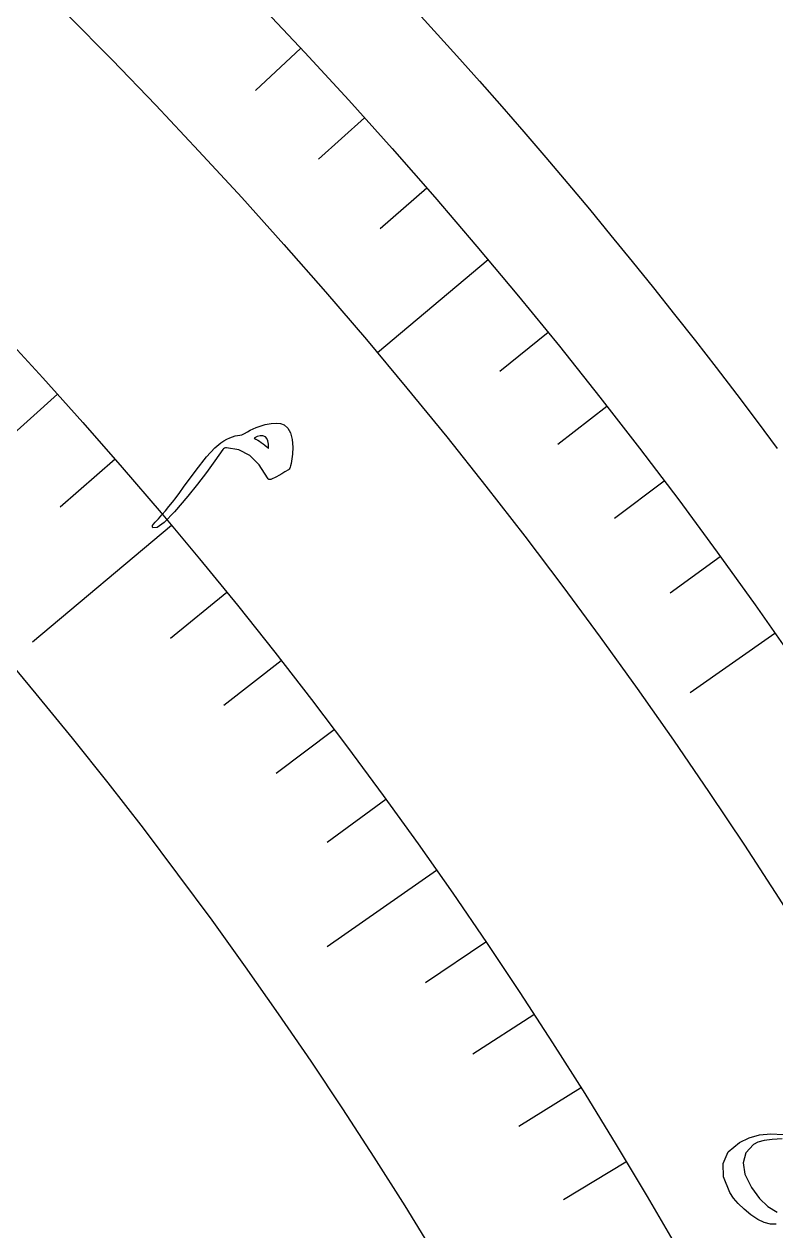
# Model space of a CAD drawing. Header units: millimetres. Extents: x -78 to 78, y -78 to 100.
# Drawn here: x 51.65 to 62.23, y 35.16 to 52.14 of the extents above; entities that cross this region are included whole.
import ezdxf

# ---------------------------------------------------------------- set-up
doc = ezdxf.new("R2010")
doc.units = ezdxf.units.MM
for name, color, linetype in [('CUT_OUTER', 1, 'Continuous'), ('ENGRAVE', 7, 'Continuous'), ('ENGRAVE_FINE', 8, 'Continuous'), ('TEXT', 5, 'Continuous')]:
    doc.layers.add(name, color=color, linetype=linetype)

msp = doc.modelspace()

# ---------------------------------------------------------------- linework, layer by layer
at = {"layer": 'CUT_OUTER'}
msp.add_lwpolyline([(57.1033, 52.3972), (57.4237, 52.0458), (57.742, 51.6925), (58.0581, 51.3372), (58.372, 50.98), (58.6837, 50.6209), (58.9932, 50.2599), (59.3005, 49.8969), (59.6055, 49.5321), (59.9083, 49.1655), (60.2089, 48.797), (60.5071, 48.4266), (60.8031, 48.0544), (61.0968, 47.6804), (61.3883, 47.3047), (61.6774, 46.9271), (61.9641, 46.5478), (62.2486, 46.1667)], dxfattribs=at)
at = {"layer": 'ENGRAVE'}
for points in [[(58.1811, 48.8197), (56.6227, 47.512)], [(53.7284, 45.0835), (51.7693, 43.4396)], [(62.2146, 43.5631), (61.0243, 42.7297)], [(57.4533, 40.2292), (55.917, 39.1535)]]:
    msp.add_lwpolyline(points, dxfattribs=at)
for radius in [75.95, 75.95, 73.9156, 70.1375, 70.1375, 67.1538, 61.6125, 61.6125, 56.575, 56.575]:
    msp.add_circle((0, 0), radius, dxfattribs=at)
at = {"layer": 'ENGRAVE_FINE'}
for points in [[(55.5463, 51.7978), (54.9087, 51.2032)], [(56.4418, 50.8205), (55.7939, 50.2371)], [(57.3202, 49.8277), (56.6622, 49.2557)], [(59.0242, 47.7969), (58.3467, 47.2482)], [(52.1223, 46.9311), (51.3621, 46.2466)], [(59.8494, 46.7595), (59.1624, 46.2227)], [(52.9334, 46.0143), (52.1614, 45.3432)], [(60.6564, 45.7079), (59.9601, 45.1831)], [(61.4448, 44.6423), (60.7395, 44.1298)], [(54.5071, 44.139), (53.7121, 43.4952)], [(55.2691, 43.181), (54.463, 42.5511)], [(56.0143, 42.2098), (55.1973, 41.5941)], [(56.7424, 41.2258), (55.9148, 40.6245)], [(58.1466, 39.2204), (57.2985, 38.6483)], [(58.8223, 38.1996), (57.9643, 37.6425)], [(59.48, 37.1672), (58.6124, 36.6251)], [(60.1196, 36.1235), (59.2427, 35.5966)]]:
    msp.add_lwpolyline(points, dxfattribs=at)
at = {"layer": 'TEXT'}
for points in [[(54.7159, 46.3569), (54.7549, 46.38), (54.7946, 46.4021), (54.8349, 46.4231), (54.8759, 46.443), (54.9176, 46.4614), (54.9598, 46.4777), (55.0026, 46.492), (55.046, 46.5042), (55.1296, 46.5206), (55.2015, 46.5251), (55.2618, 46.518), (55.3104, 46.4991), (55.3644, 46.4535), (55.4028, 46.3856), (55.4255, 46.2955), (55.4324, 46.1831), (55.4319, 46.1503), (55.4305, 46.1176), (55.428, 46.0849), (55.4246, 46.0524), (55.4203, 46.0198), (55.4151, 45.9871), (55.4092, 45.9542), (55.4026, 45.9211), (55.3978, 45.903), (55.391, 45.8879), (55.3823, 45.8756), (55.3716, 45.8663), (55.3216, 45.8372), (55.2767, 45.8113), (55.237, 45.7889), (55.2025, 45.7698), (55.1736, 45.7543), (55.151, 45.7425), (55.1345, 45.7345), (55.1243, 45.7303), (55.1091, 45.7283), (55.0961, 45.7314), (55.0853, 45.7394), (55.0768, 45.7525), (54.9619, 45.9379), (54.8276, 46.0704), (54.6742, 46.1498), (54.5022, 46.1759), (54.4856, 46.1739), (54.4714, 46.169), (54.4597, 46.1611), (54.4505, 46.1503), (54.3382, 45.9911), (54.2184, 45.8286), (54.0913, 45.6629), (53.9567, 45.494), (53.7696, 45.274), (53.6252, 45.127), (53.5239, 45.0528), (53.4656, 45.0514), (53.4587, 45.065), (53.4613, 45.0825), (53.4734, 45.1041), (53.4949, 45.1296), (53.5431, 45.1789), (53.5918, 45.2318), (53.6411, 45.2885), (53.691, 45.3487), (53.7415, 45.4123), (53.7928, 45.4787), (53.8449, 45.5481), (53.8976, 45.6204), (54.0744, 45.863), (54.2201, 46.0486), (54.335, 46.1769), (54.4192, 46.2478), (54.4633, 46.2749), (54.5056, 46.298), (54.5461, 46.3169), (54.5848, 46.3318), (54.6213, 46.343), (54.6553, 46.3509), (54.6868, 46.3556), (54.7159, 46.3569)], [(54.8888, 46.3128), (54.9137, 46.3), (54.9389, 46.2855), (54.9642, 46.2694), (54.9898, 46.2516), (55.0156, 46.2323), (55.0413, 46.2116), (55.067, 46.1895), (55.0927, 46.1661), (55.0898, 46.227), (55.0813, 46.2745), (55.067, 46.3085), (55.0472, 46.3291), (55.0126, 46.3444), (54.9747, 46.3468), (54.9334, 46.3362), (54.8888, 46.3128)]]:
    msp.add_lwpolyline(points, close=True, dxfattribs=at)
for points in [[(62.2318, 35.2523), (62.1521, 35.2534), (62.0662, 35.276), (61.974, 35.3201), (61.8756, 35.3856), (61.7805, 35.4632), (61.7001, 35.5409), (61.6343, 35.619), (61.583, 35.6974), (61.4933, 35.9164), (61.4854, 36.1064), (61.5598, 36.2678), (61.7166, 36.4008), (61.8529, 36.4669), (62.0004, 36.5079), (62.1591, 36.5236), (62.3291, 36.5137)], [(62.317, 36.4512), (62.1764, 36.4436), (62.0621, 36.4279), (61.9738, 36.4044), (61.9117, 36.3729), (61.8063, 36.257), (61.767, 36.1174), (61.7935, 35.9541), (61.8858, 35.7668), (61.9973, 35.6143), (62.1178, 35.4993), (62.2476, 35.4218)]]:
    msp.add_lwpolyline(points, dxfattribs=at)

doc.saveas('drawing.dxf')
